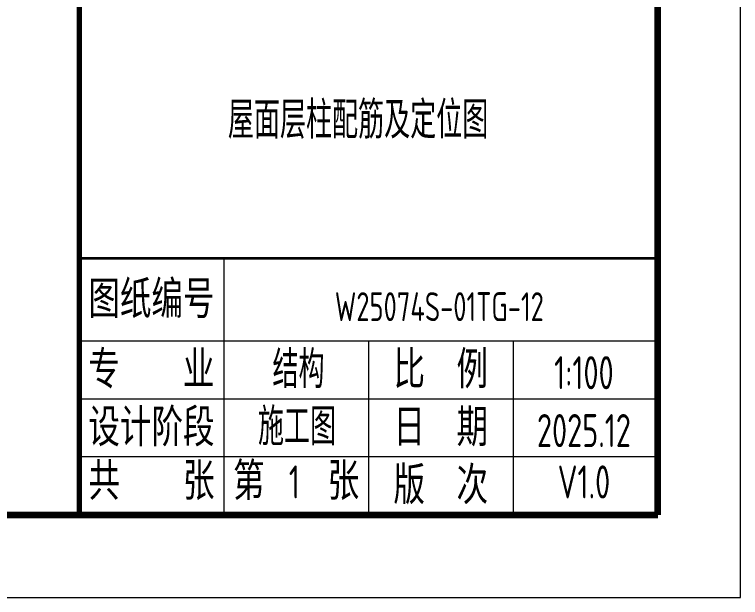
# Model space of a CAD drawing. Extents: x 3968514 to 5230306, y -516551 to -228246.
# Drawn here: x 5113306 to 5122087, y -359553 to -352503 of the extents above; entities that cross this region are included whole.
import ezdxf
from ezdxf.enums import TextEntityAlignment as Align

# ---------------------------------------------------------------- set-up
doc = ezdxf.new("R2010")
doc.units = 0
doc.header["$LTSCALE"] = 1000
doc.header["$MEASUREMENT"] = 0
doc.layers.add('AXIS', color=3, linetype='Continuous', lineweight=15)
doc.layers.add('FRAME', color=3, linetype='Continuous', lineweight=18)
for name, color, linetype in [('TQ_DESIGNER2000', 7, 'Continuous'), ('图纸名称', 142, 'Continuous'), ('图纸编号', 2, 'Continuous')]:
    doc.layers.add(name, color=color, linetype=linetype)
doc.styles.add('FRAME', font='simhei.ttf', dxfattribs={"width": 0.7})
doc.styles.add('TSSD_REIN', font='Tssdeng.shx', dxfattribs={"width": 0.7, "bigfont": 'hztxt.shx'})

# ---------------------------------------------------------------- blocks, each defined once
blk = doc.blocks.new('A$C0B803521')
at = {"layer": 'FRAME', "lineweight": 18}
for p, q in [((-15943.1, 34252), (-15943.1, 93652)), ((-22193.1, 38352), (-22193.1, 35252)), ((-16943.1, 37352), (-23943.1, 37352)), ((-20443.1, 37352), (-20443.1, 35252)), ((-18693.1, 37352), (-18693.1, 35252)), ((-16943.1, 36652), (-23943.1, 36652)), ((-16943.1, 35952), (-23943.1, 35952)), ((-100043.1, 34252), (-15943.1, 34252))]:
    blk.add_line(p, q, dxfattribs=at)
at = {"layer": 'FRAME', "lineweight": 70}
blk.add_line((-23943.1, 92652), (-23943.1, 35252), dxfattribs=at)
at = {"layer": 'FRAME', "lineweight": 140}
for p, q in [((-16943.1, 35252), (-16943.1, 92652)), ((-97543.1, 35252), (-16943.1, 35252))]:
    blk.add_line(p, q, dxfattribs=at)
at = {"layer": 'FRAME', "lineweight": 35}
blk.add_line((-16943.1, 38352), (-23943.1, 38352), dxfattribs=at)
at = {"layer": 'FRAME', "char_height": 400, "attachment_point": 5, "style": 'FRAME'}
for s, insert, width in [('图纸编号', (-23068.1, 37852), 2325.424), ('专    业', (-23068.1, 37002), 2057.288), ('比  例', (-19568.1, 37002), 1677.627), ('设计阶段', (-23068.1, 36302), 2361.017), ('日  期', (-19568.1, 36302), 1618.305), ('共    张', (-23068.1, 35652), 2045.424), ('第    张', (-21318.1, 35652), 2050.169), ('版  次', (-19568.1, 35602), 1753.559)]:
    blk.add_mtext(s, dxfattribs=dict(at, insert=insert, width=width))
at = {"layer": 'TQ_DESIGNER2000', "style": 'TSSD_REIN', "width": 0.7}
blk.add_text('结构', height=450, dxfattribs=at).set_placement((-21289.2, 36784.5), align=Align.CENTER)
blk = doc.blocks.new('FWEFS')
at = {"layer": 'TQ_DESIGNER2000', "style": 'TSSD_REIN', "width": 0.7}
for s, height, p in [('结构', 450, (1915368.5, -2268138.3)), ('1:100', 400, (1918820.9, -2268152.5)), ('施工图', 450, (1915350.7, -2268830.7)), ('2025.12', 400, (1918820.9, -2268852.5)), ('1', 400, (1915319, -2269473.7)), ('V1.0', 400, (1918820.9, -2269473.7))]:
    blk.add_text(s, height=height, dxfattribs=at).set_placement(p, align=Align.CENTER)

msp = doc.modelspace()

# ---------------------------------------------------------------- block references
msp.add_blockref('A$C0B803521', (5138030.47026, -393805.3043))
at = {"layer": 'AXIS', "color": 3}
msp.add_blockref('FWEFS', (3201372.76814, 1911117.49688), dxfattribs=at)

# ---------------------------------------------------------------- texts
at = {"layer": '图纸名称', "style": 'TSSD_REIN', "width": 0.7}
msp.add_text('屋面层柱配筋及定位图', height=450, dxfattribs=at).set_placement((5117461.88072, -354003.57971), align=Align.CENTER)
at = {"layer": '图纸编号', "style": 'TSSD_REIN', "width": 0.7}
msp.add_text('W25074S-01TG-12', height=350, dxfattribs=at).set_placement((5118444.45433, -356211.36004, 49.38834), align=Align.CENTER)

doc.saveas('drawing.dxf')
